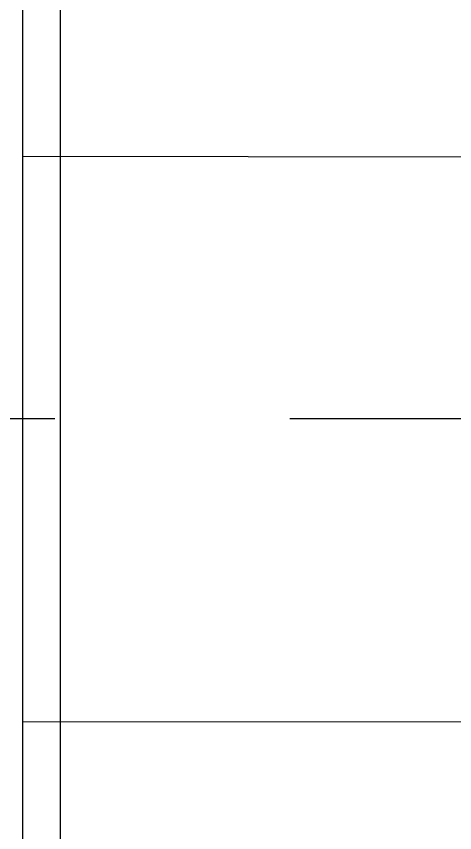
# Model space of a CAD drawing. Header units: centimetres. Extents: x -1797 to 2001, y -8788 to 1856.
# Drawn here: x -950.91 to -927.6, y -8509.18 to -8465.84 of the extents above; entities that cross this region are included whole.
import ezdxf

# ---------------------------------------------------------------- set-up
doc = ezdxf.new("R2010")
doc.units = ezdxf.units.CM
doc.header["$LTSCALE"] = 100
doc.header["$MEASUREMENT"] = 0
doc.linetypes.add('HIDDEN', pattern=[0.375, 0.25, -0.125])
for name, color, linetype in [('HIDDEN -03', 8, 'HIDDEN'), ('ID_Flooring_02', 127, 'Continuous'), ('WALL-01', 7, 'Continuous'), ('WALL-04', 1, 'Continuous')]:
    doc.layers.add(name, color=color, linetype=linetype)
doc.styles.add('ISO', font='isocp2.shx', dxfattribs={"width": 0.8})
doc.dimstyles.new('DIM DET', dxfattribs={"dimtxt": 0.05, "dimasz": 0.025, "dimexe": 0.025, "dimexo": 0.025, "dimgap": 0.025, "dimtad": 1, "dimzin": 0, "dimdsep": 46, "dimtxsty": 'ISO', "dimblk": 'ARCHTICK', "dimcen": 0.1, "dimdle": 0.025, "dimclrd": 15, "dimclre": 15, "dimclrt": 2, "dimadec": 0, "dimazin": 0, "dimtfac": 1, "dimtmove": 2, "dimatfit": 0, "dimldrblk": 'ARCHTICK', "dimfxl": 0.17, "dimtzin": 1, "dimarcsym": 0})

# ---------------------------------------------------------------- blocks, each defined once
blk = doc.blocks.new('_ARCHTICK')
at = {"color": 0, "linetype": 'ByBlock', "const_width": 0.15}
blk.add_lwpolyline([(-0.5, -0.5), (0.5, 0.5)], dxfattribs=at)

msp = doc.modelspace()

# ---------------------------------------------------------------- linework, layer by layer
at = {"layer": 'ID_Flooring_02'}
for p, q in [((-776.075, -8473.469), (-950.575, -8473.286)), ((-776.075, -8503.469), (-950.575, -8503.286))]:
    msp.add_line(p, q, dxfattribs=at)
at = {"layer": 'WALL-01'}
msp.add_line((-950.575, -8323.533), (-950.575, -8683.333), dxfattribs=at)
at = {"layer": 'WALL-04'}
msp.add_line((-948.575, -8371.333), (-948.575, -8683.333), dxfattribs=at)

# ---------------------------------------------------------------- leaders
at = {"layer": 'HIDDEN -03'}
msp.add_leader([(-911.365, -8487.207), (-1099.789, -8487.207)], dimstyle='DIM DET', override={"dimasz": 0.04, "dimtad": 0, "dimclrd": 251, "dimldrblk": 'Dot', "dimfxl": 0.1}, dxfattribs=at)

doc.saveas('drawing.dxf')
